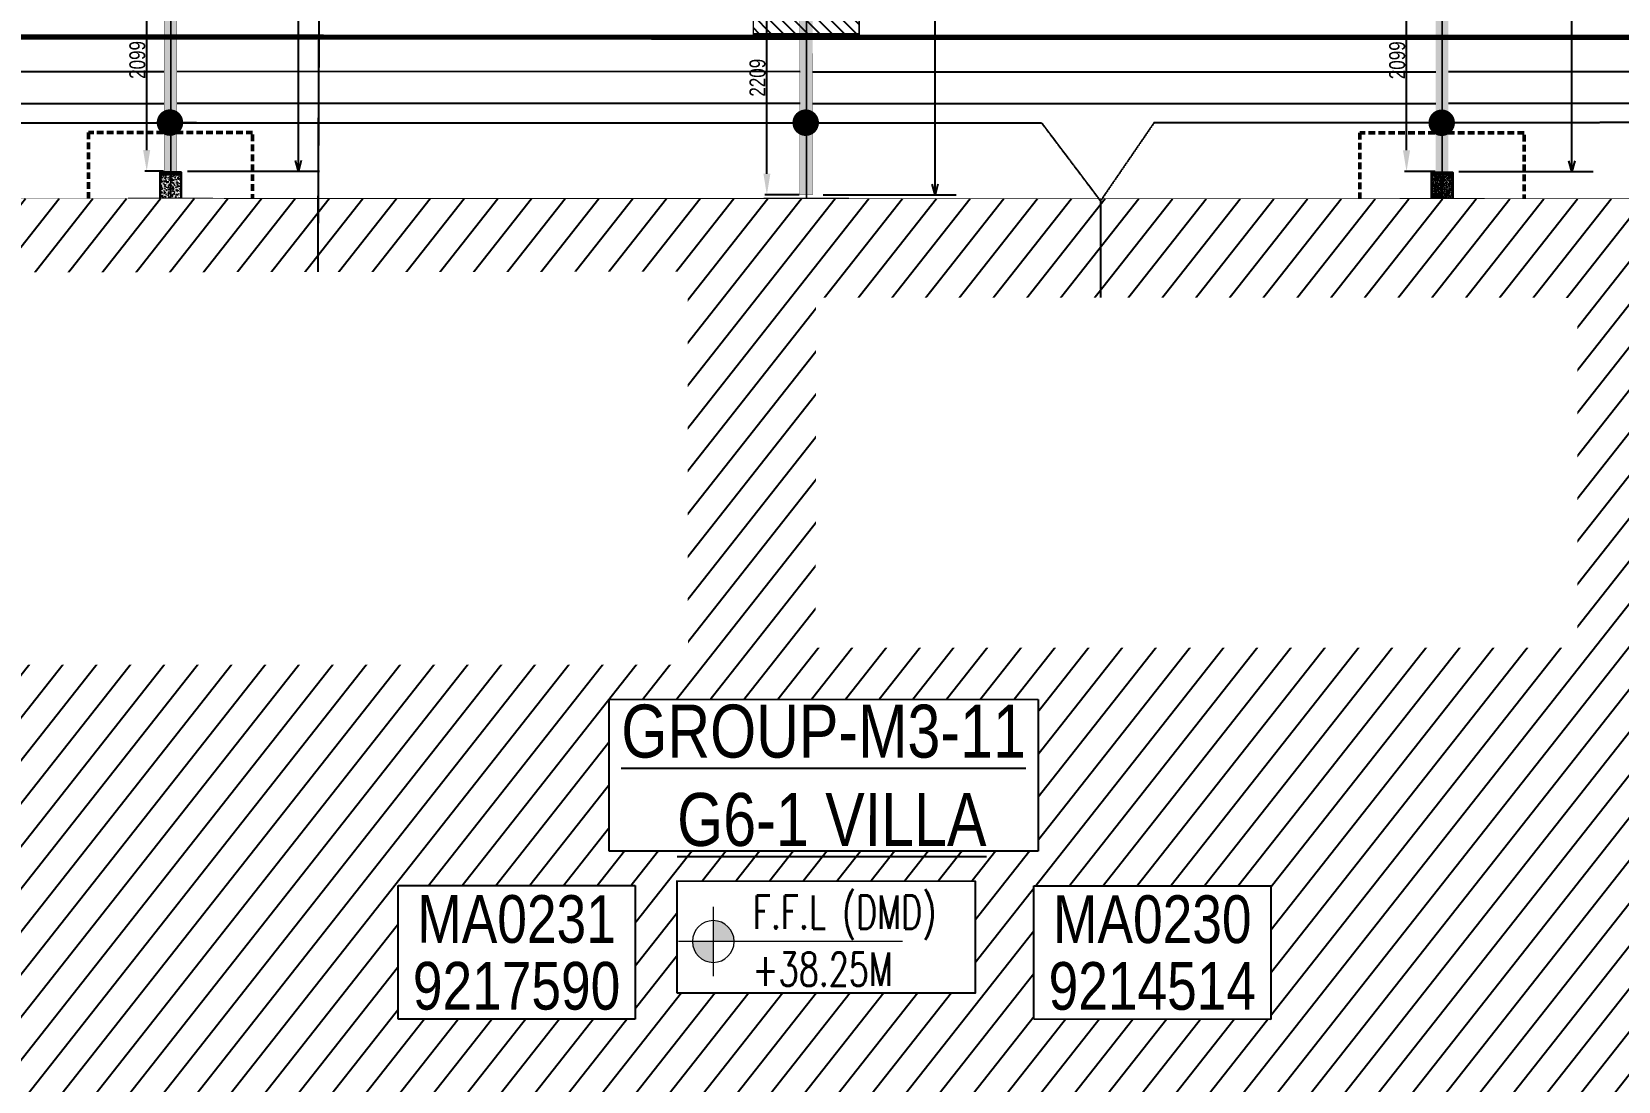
# Model space of a CAD drawing. Header units: centimetres. Extents: x -6122352 to 4157695, y -1694241 to 1947892.
# Drawn here: x 115896 to 130869, y -187620 to -177719 of the extents above; entities that cross this region are included whole.
import ezdxf
from ezdxf.xclip import XClip

# ---------------------------------------------------------------- set-up
doc = ezdxf.new("R2010")
doc.units = ezdxf.units.CM
doc.header["$MEASUREMENT"] = 0
doc.header["$XCLIPFRAME"] = 2
doc.header["$PDMODE"] = 66
doc.header["$PDSIZE"] = 100
for name, pattern in [('DASHED2', [0.375, 0.25, -0.125]), ('XR-AR-END-SETTING OUT PLAN$0$23261-XR-AR-SI-GF$0$HIDDEN', [0.375, 0.25, -0.125]), ('XR-AR-MID-SETTING OUT FOR MASTER$0$23585-XR-AR-MID-GROUND FLOOR$0$23261-XR-AR-SI-GF$0$HIDDEN', [0.375, 0.25, -0.125]), ('XR-AR-MID-SETTING OUT FOR MASTER$0$23585-XR-AR-MID-GROUND FLOOR$0$945-4P-1-101-GROUND FLOOR PLAN$0$XR-MIDDLE-GROUND FLOOR PLAN$0$HIDDEN', [9.525, 6.35, -3.175]), ('XR-AR-MID-SETTING OUT FOR MASTER$0$23585-XR-AR-MID-GROUND FLOOR$0$945-4P-1-101-GROUND FLOOR PLAN$0$XR-MIDDLE-GROUND FLOOR PLAN$0$HIDDEN2', [0.1875, 0.125, -0.0625])]:
    doc.linetypes.add(name, pattern=pattern)
for name, color, linetype in [('23585-XR-AR-BOUNDARY WALLS AND SETBACKS$0$setback', 7, 'XR-AR-END-SETTING OUT PLAN$0$23261-XR-AR-SI-GF$0$HIDDEN'), ('@MI-FOOTINGS', 7, 'Continuous'), ('@MI-REF LAYER', 7, 'Continuous'), ('@MI-TYPE-02', 6, 'Continuous'), ('B_TH_4', 7, 'Continuous'), ('XR-AR-MID-SETTING OUT FOR MASTER$0$23585-XR-AR-MID-GROUND FLOOR$0$A-Flor-Hral', 3, 'Continuous'), ('XR-AR-MID-SETTING OUT FOR MASTER$0$23585-XR-AR-MID-GROUND FLOOR$0$A-Flor-Strs', 1, 'Continuous'), ('XR-AR-MID-SETTING OUT FOR MASTER$0$23585-XR-AR-MID-GROUND FLOOR$0$G-SHAD-20', 251, 'Continuous'), ('XR-AR-MID-SETTING OUT FOR MASTER$0$23585-XR-AR-MID-GROUND FLOOR$0$GS-HATCH-FLOOR TILE', 251, 'Continuous'), ('Xref group 33-41$0$S-LEVELS', 2, 'Continuous'), ('Xref group 33-41$0$TYPICAL NEW PROFILE', 3, 'Continuous')]:
    doc.layers.add(name, color=color, linetype=linetype)
for name, color, linetype, lineweight in [('23585-XR-AR-DAMAC PLOT LIMITS$0$1-Mid units', 41, 'Continuous', 5), ('@ Foundations', 4, 'DASHED2', 50), ('A-ANNO-TEXT', 3, 'Continuous', 25), ('XR-AR-MID-SETTING OUT FOR MASTER$0$23585-XR-AR-MID-GROUND FLOOR$0$$A-GLAZ-WNDO', 232, 'Continuous', 9), ('XR-AR-MID-SETTING OUT FOR MASTER$0$23585-XR-AR-MID-GROUND FLOOR$0$$A-WALL', 1, 'Continuous', 5), ('XR-AR-MID-SETTING OUT FOR MASTER$0$23585-XR-AR-MID-GROUND FLOOR$0$A-DOOR-FULL', 1, 'Continuous', 9), ('XR-AR-MID-SETTING OUT FOR MASTER$0$23585-XR-AR-MID-GROUND FLOOR$0$A-EQUP-KITN-PLAN', 202, 'Continuous', 9), ('XR-AR-MID-SETTING OUT FOR MASTER$0$23585-XR-AR-MID-GROUND FLOOR$0$A-FLOR-OVHD', 9, 'XR-AR-MID-SETTING OUT FOR MASTER$0$23585-XR-AR-MID-GROUND FLOOR$0$23261-XR-AR-SI-GF$0$HIDDEN', 15), ('XR-AR-MID-SETTING OUT FOR MASTER$0$23585-XR-AR-MID-GROUND FLOOR$0$A-GLAZ-SILL', 8, 'Continuous', 5), ('XR-AR-MID-SETTING OUT FOR MASTER$0$23585-XR-AR-MID-GROUND FLOOR$0$A-GLAZ-WNDO', 232, 'Continuous', 9), ('XR-AR-MID-SETTING OUT FOR MASTER$0$23585-XR-AR-MID-GROUND FLOOR$0$A-WALL', 7, 'Continuous', 30), ('XR-AR-MID-SETTING OUT FOR MASTER$0$23585-XR-AR-MID-GROUND FLOOR$0$S-COLS', 51, 'Continuous', 40), ('Xref group 33-41$0$36-TAGLVL', 23, 'Continuous', 9)]:
    doc.layers.add(name, color=color, linetype=linetype, lineweight=lineweight)
doc.styles.add('JWC 1.50MM', font='GOTHIC.TTF', dxfattribs={"width": 0.8, "height": 1.5})
doc.styles.add('Schueco-BEMSTIL', font='isocpeur.ttf', dxfattribs={"width": 0.9})
doc.styles.add('Xref group 33-41$0$1710 X BOUNDARY WALL OPTION 1$0$Ariel', font='arial.ttf', dxfattribs={"width": 0.8})
doc.styles.add('Xref group 33-41$0$DLT_TEXT', font='romans.shx', dxfattribs={"width": 0.7})
doc.styles.add('Xref group 33-41$0$Overall SOP Plan$0$LAC-609-NG10-1-XREF-GRID-125SC$0$GRID-DIM-NO', font='arial.ttf', dxfattribs={"width": 0.8})
doc.dimstyles.new('JWC - 1.5', dxfattribs={"dimtxt": 1.5, "dimasz": 2, "dimexe": 0.18, "dimexo": 0.06, "dimgap": 0.09, "dimtad": 1, "dimtoh": 1, "dimdec": 0, "dimzin": 0, "dimdsep": 46, "dimtxsty": 'JWC 1.50MM', "dimcen": 0.09, "dimclrd": 1, "dimclre": 1, "dimclrt": 2, "dimadec": 0, "dimazin": 0, "dimtfac": 1, "dimtdec": 0, "dimtofl": 0, "dimtmove": 0, "dimatfit": 3, "dimfxl": 30, "dimtolj": 1, "dimtzin": 0, "dimarcsym": 0})
doc.dimstyles.new('MI- JWC-TXT-2.5 MM', dxfattribs={"dimscale": 1.5, "dimtxt": 2.5, "dimasz": 1, "dimexe": 2, "dimexo": 1, "dimgap": 1, "dimtad": 1, "dimdec": 0, "dimdsep": 46, "dimtxsty": 'Schueco-BEMSTIL', "dimblk": 'OPEN30', "dimcen": 0, "dimdle": 2, "dimclrd": 140, "dimclre": 8, "dimclrt": 40, "dimadec": 0, "dimazin": 2, "dimtfac": 1, "dimtdec": 0, "dimtix": 1, "dimtmove": 2, "dimatfit": 3, "dimldrblk": 'OPEN', "dimfxl": 2, "dimlwd": -1, "dimlwe": -1, "dimarcsym": 0})

# ---------------------------------------------------------------- blocks, each defined once
blk = doc.blocks.new('23585-XR-AR-BOUNDARY WALLS AND SETBACKS')
at = {"layer": '23585-XR-AR-BOUNDARY WALLS AND SETBACKS$0$setback', "ltscale": 40, "const_width": 0.05}
blk.add_lwpolyline([(496593.748, 2768854.25), (496597.903, 2768858.784), (496601.957, 2768863.208), (496606.01, 2768867.632), (496610.063, 2768872.055), (496614.117, 2768876.479), (496618.27, 2768881.012), (496632.647, 2768867.838), (496628.494, 2768863.305), (496624.441, 2768858.882), (496620.387, 2768854.458), (496616.334, 2768850.034), (496612.28, 2768845.61), (496608.125, 2768841.076)], close=True, dxfattribs=at)
blk = doc.blocks.new('A$C9d9485f6')
at = {"layer": 'A-ANNO-TEXT', "rotation": 312.4881850805905}
blk.add_blockref('23585-XR-AR-BOUNDARY WALLS AND SETBACKS', (-2377088.535, -1504219.252), dxfattribs=at)
blk = doc.blocks.new('23585-XR-AR-DAMAC PLOT LIMITS')
at = {"layer": '23585-XR-AR-DAMAC PLOT LIMITS$0$1-Mid units', "color": 251, "true_color": 0x636466}
for points in [[(496607.851, 2768874.082), (496611.905, 2768878.506), (496629.6, 2768862.292), (496625.547, 2768857.868)], [(496603.798, 2768869.659), (496607.851, 2768874.082), (496625.547, 2768857.868), (496621.493, 2768853.444)], [(496599.745, 2768865.235), (496603.798, 2768869.659), (496621.493, 2768853.444), (496617.44, 2768849.021)], [(496595.691, 2768860.811), (496599.745, 2768865.235), (496617.44, 2768849.021), (496613.386, 2768844.597)]]:
    blk.add_lwpolyline(points, close=True, dxfattribs=at)
blk = doc.blocks.new('A$Cf093b529')
at = {"layer": 'A-ANNO-TEXT'}
blk.add_blockref('23585-XR-AR-DAMAC PLOT LIMITS', (-495391.99, -2768603.442), dxfattribs=at)
blk = doc.blocks.new('XR-AR-MID-SETTING OUT FOR MASTER$0$23585-XR-AR-MID-GROUND FLOOR$0$945-4P-1-101-GROUND FLOOR PLAN$0$XR-MIDDLE-GROUND FLOOR PLAN$0$A$C69996ABC')
at = {"layer": 'XR-AR-MID-SETTING OUT FOR MASTER$0$23585-XR-AR-MID-GROUND FLOOR$0$A-FLOR-OVHD', "linetype": 'XR-AR-MID-SETTING OUT FOR MASTER$0$23585-XR-AR-MID-GROUND FLOOR$0$945-4P-1-101-GROUND FLOOR PLAN$0$XR-MIDDLE-GROUND FLOOR PLAN$0$HIDDEN2', "ltscale": 5}
for p, q in [((0, 0.9), (0.1, 0.9)), ((0, 0.9), (0, 0)), ((0, 0), (0.1, 0))]:
    blk.add_line(p, q, dxfattribs=at)
blk.add_lwpolyline([(0.1, 0.85), (0.25, 0.45), (0.1, 0.05)], dxfattribs=at)
at = {"layer": 'XR-AR-MID-SETTING OUT FOR MASTER$0$23585-XR-AR-MID-GROUND FLOOR$0$A-GLAZ-WNDO'}
for p, q in [((0.1, 0.85), (0.1, 0.9)), ((0.1, 0.9), (0.1, 0)), ((0.25, 0.9), (0.25, 0.85)), ((0.25, 0.85), (0.1, 0.85)), ((0.25, 0.85), (0.25, 0.05)), ((0.1, 0), (0.1, 0.05)), ((0.1, 0.05), (0.25, 0.05)), ((0.25, 0), (0.25, 0.05))]:
    blk.add_line(p, q, dxfattribs=at)
for points in [[(0.25, 0.9), (0.1, 0.9)], [(0.1, 0), (0.25, 0)]]:
    blk.add_lwpolyline(points, dxfattribs=at)
blk.add_lwpolyline([(0.25, 0.85), (0.25, 0.05), (0.2, 0.05), (0.2, 0.85)], close=True, dxfattribs=at)
blk = doc.blocks.new('XR-AR-MID-SETTING OUT FOR MASTER$0$23585-XR-AR-MID-GROUND FLOOR$0$945-4P-1-101-GROUND FLOOR PLAN$0$XR-MIDDLE-GROUND FLOOR PLAN$0$A$C446944C1')
at = {"layer": 'XR-AR-MID-SETTING OUT FOR MASTER$0$23585-XR-AR-MID-GROUND FLOOR$0$A-GLAZ-SILL', "color": 252}
blk.add_line((0, 0), (5.2, 0), dxfattribs=at)
for points in [[(2.208, -0.023), (2.208, -0.124), (2.094, -0.074), (2.208, -0.023)], [(2.992, -0.023), (2.992, -0.124), (3.106, -0.074), (2.992, -0.023)]]:
    blk.add_lwpolyline(points, dxfattribs=at)
at = {"layer": 'XR-AR-MID-SETTING OUT FOR MASTER$0$23585-XR-AR-MID-GROUND FLOOR$0$A-GLAZ-WNDO', "color": 252}
for p, q in [((5.2, 0.25), (0, 0.25)), ((0, 0.25), (0, 0)), ((0.05, 0.1), (0.05, 0.25)), ((1.285, 0.25), (1.285, 0.1)), ((1.335, 0.1), (1.335, 0.25)), ((3.865, 0.1), (3.865, 0.25)), ((3.915, 0.25), (3.915, 0.1)), ((5.15, 0.1), (5.15, 0.25)), ((5.2, 0.25), (5.2, 0)), ((0, 0.1), (2.6, 0.1)), ((5.2, 0.1), (2.6, 0.1))]:
    blk.add_line(p, q, dxfattribs=at)
for points in [[(1.285, 0.2), (0.05, 0.2)], [(3.915, 0.2), (5.15, 0.2)]]:
    blk.add_lwpolyline(points, dxfattribs=at)
for points in [[(1.225, 0.04), (1.305, 0.04), (1.305, 0.09), (1.225, 0.09)], [(2.52, 0.04), (1.305, 0.04), (1.305, 0.09), (2.52, 0.09)], [(2.6, 0.04), (2.52, 0.04), (2.52, 0.09), (2.6, 0.09)], [(2.6, 0.04), (2.68, 0.04), (2.68, 0.09), (2.6, 0.09)], [(2.68, 0.04), (3.895, 0.04), (3.895, 0.09), (2.68, 0.09)], [(3.975, 0.04), (3.895, 0.04), (3.895, 0.09), (3.975, 0.09)]]:
    blk.add_lwpolyline(points, close=True, dxfattribs=at)
blk = doc.blocks.new('XR-AR-MID-SETTING OUT FOR MASTER$0$23585-XR-AR-MID-GROUND FLOOR$0$945-4P-1-101-GROUND FLOOR PLAN$0$XR-MIDDLE-GROUND FLOOR PLAN$0$BREAK LINE1')
blk.add_lwpolyline([(648, -6, 0, 0, 0), (101, -6, 16.7, 16.7, 0), (38, -178, 16.7, 16.7, 0), (-87, 166, 16.7, 16.7, 0), (-149, -6, 0, 0, 0), (-912, -6, 0, 0, 0)], format="xyseb")
blk = doc.blocks.new('XR-AR-MID-SETTING OUT FOR MASTER$0$23585-XR-AR-MID-GROUND FLOOR$0$945-4P-1-101-GROUND FLOOR PLAN$0$XR-MIDDLE-GROUND FLOOR PLAN$0$WRFWF')
at = {"layer": 'XR-AR-MID-SETTING OUT FOR MASTER$0$23585-XR-AR-MID-GROUND FLOOR$0$A-FLOR-OVHD', "linetype": 'XR-AR-MID-SETTING OUT FOR MASTER$0$23585-XR-AR-MID-GROUND FLOOR$0$945-4P-1-101-GROUND FLOOR PLAN$0$XR-MIDDLE-GROUND FLOOR PLAN$0$HIDDEN', "ltscale": 0.1}
for p, q in [((9250, 14090), (9250, 9909)), ((10350, 14089), (9250, 14089)), ((10350, 13809), (9250, 13809)), ((10350, 13529), (9250, 13529)), ((10350, 13249), (9250, 13249)), ((10350, 12969), (9250, 12969)), ((10350, 12689), (9250, 12689)), ((10350, 12409), (9250, 12409)), ((10350, 12129), (9250, 12129)), ((10350, 11849), (9250, 11849)), ((10350, 11569), (9250, 11569)), ((10350, 11289), (9250, 11289)), ((10350, 11009), (9250, 11009)), ((10350, 11009), (10350, 9909)), ((10350, 9909), (9250, 9909))]:
    blk.add_line(p, q, dxfattribs=at)
blk.add_lwpolyline([(10350, 14370), (10350, 11009)], dxfattribs=at)
blk = doc.blocks.new('XR-AR-MID-SETTING OUT FOR MASTER$0$23585-XR-AR-MID-GROUND FLOOR$0$945-4P-1-101-GROUND FLOOR PLAN$0$XR-MIDDLE-GROUND FLOOR PLAN$0$ASDASDASD')
blk.add_wipeout([(-42428, 24502), (-42278, 24502), (-42278, 24052), (-42428, 24052)])
blk.add_hatch(color=256).paths.add_polyline_path([(-42428, 24502), (-42278, 24502), (-42428, 24052)])
for p, q in [((-42278, 24502), (-42428, 24502)), ((-42428, 24502), (-42428, 24052)), ((-42428, 24052), (-42278, 24502)), ((-42278, 24052), (-42278, 24502)), ((-42428, 24052), (-42278, 24052))]:
    blk.add_line(p, q)
blk = doc.blocks.new('*U130')
for points in [[(91, 0), (41, 0), (41, 1021), (91, 1021)], [(0, 0), (38, 0), (38, -50), (50, -50), (50, -122), (0, -122)], [(1100, 0), (1062, 0), (1062, -50), (1050, -50), (1050, -122), (1100, -122)]]:
    blk.add_lwpolyline(points, close=True)
at = {"color": 8, "linetype": 'XR-AR-MID-SETTING OUT FOR MASTER$0$23585-XR-AR-MID-GROUND FLOOR$0$945-4P-1-101-GROUND FLOOR PLAN$0$XR-MIDDLE-GROUND FLOOR PLAN$0$HIDDEN2'}
blk.add_arc((41, 0), 1021, 0, 90, dxfattribs=at)
at = {"layer": 'XR-AR-MID-SETTING OUT FOR MASTER$0$23585-XR-AR-MID-GROUND FLOOR$0$A-GLAZ-SILL', "linetype": 'XR-AR-MID-SETTING OUT FOR MASTER$0$23585-XR-AR-MID-GROUND FLOOR$0$945-4P-1-101-GROUND FLOOR PLAN$0$XR-MIDDLE-GROUND FLOOR PLAN$0$HIDDEN2', "ltscale": 3}
blk.add_lwpolyline([(0, 0), (1100, 0), (1100, -122), (0, -122)], close=True, dxfattribs=at)
blk = doc.blocks.new('XR-AR-MID-SETTING OUT FOR MASTER$0$23585-XR-AR-MID-GROUND FLOOR$0$A$C08698786')
at = {"layer": 'XR-AR-MID-SETTING OUT FOR MASTER$0$23585-XR-AR-MID-GROUND FLOOR$0$S-COLS', "color": 252, "lineweight": 30}
for points in [[(5900, 19473), (5900, 18773), (6100, 18773), (6100, 19473)], [(-100, 18728), (-100, 17728), (100, 17728), (100, 18728)], [(-100, 16145), (-100, 14945), (100, 14945), (100, 16145)], [(5900, 15688), (5900, 14688), (6100, 14688), (6100, 15688)]]:
    blk.add_lwpolyline(points, close=True, dxfattribs=at)
blk = doc.blocks.new('XR-AR-MID-SETTING OUT FOR MASTER')
h = blk.add_hatch()
h.set_pattern_fill('AR-CONC', color=8, scale=0.2, angle=90)
h.set_pattern_definition([(140, (-1262400.084, -115249.566), (3.1878171, 36.4369338), [3.81, -41.91]), (85, (-1262400.084, -115249.566), (-38.211369, -7.0486843), [3.048, -33.5281168]), (190.4514447, (-1262399.82, -115246.53), (-35.0235504, 29.3882494), [3.2380018, -35.6180489]), (136.1842, (-1262410.244, -115249.566), (8.4084656, 54.2158082), [5.715, -62.865]), (186.6355576, (-1262409.543, -115245.05), (-49.485225, 47.4808268), [4.8570046, -53.4271216]), (81.184151, (-1262410.244, -115249.566), (-49.485225, 47.4808268), [4.5719934, -50.2919464]), (111, (-1262407.704, -115244.486), (20.45303964, 30.32287825), [3.81, -41.91]), (56, (-1262407.704, -115244.486), (-36.8375932, 12.3604057), [3.048, -33.528]), (161.451445, (-1262406, -115241.96), (-16.3845538, 42.6832839), [3.2380018, -35.6179875]), (127.5, (-1262400.084, -115249.566), (-16.91100777, 0.61772065), [0, -33.1216, 0, -34.036, 0, -33.655]), (97.5, (-1262400.084, -115249.566), (-20.03611496, 13.3639325), [0, -19.4056, 0, -32.3596, 0, -12.827]), (57.5, (-1262400.084, -115260.894), (1.1457488, 27.11811903), [0, -12.7, 0, -39.624, 0, -52.578]), (47.5, (-1262400.084, -115265.974), (-5.0852982, 29.62583628), [0, -16.51, 0, -26.3144, 0, -37.338])])
h.paths.add_polyline_path([(6000, 19703), (5900, 19703), (5900, 19473), (6000, 19473)])
h.paths.add_polyline_path([(6100, 19703), (6000, 19703), (6000, 19473), (6100, 19473)])
for points in [[(6100, 19703), (6100, 19723), (5900, 19723), (5900, 19703)], [(5900, 19473), (5900, 19703), (6100, 19703), (6100, 19473)]]:
    blk.add_lwpolyline(points)
at = {"layer": 'XR-AR-MID-SETTING OUT FOR MASTER$0$23585-XR-AR-MID-GROUND FLOOR$0$A-EQUP-KITN-PLAN', "color": 8}
for p, q in [((3900, 15203), (5500, 15203)), ((3900, 14953), (3900, 15203)), ((5500, 14953), (5500, 15203)), ((3500, 14253), (5300, 14253)), ((5300, 12103), (5300, 14253)), ((4405, 12103), (5300, 12103)), ((4405, 11503), (4405, 12103))]:
    blk.add_line(p, q, dxfattribs=at)
at = {"layer": 'XR-AR-MID-SETTING OUT FOR MASTER$0$23585-XR-AR-MID-GROUND FLOOR$0$A-Flor-Hral', "color": 8}
blk.add_lwpolyline([(100, 14903), (2090, 14903), (2090, 14853), (100, 14853)], dxfattribs=at)
at = {"layer": 'XR-AR-MID-SETTING OUT FOR MASTER$0$23585-XR-AR-MID-GROUND FLOOR$0$A-FLOR-OVHD', "color": 8, "linetype": 'XR-AR-MID-SETTING OUT FOR MASTER$0$23585-XR-AR-MID-GROUND FLOOR$0$23261-XR-AR-SI-GF$0$HIDDEN', "ltscale": 5}
for p, q in [((5500, 14953), (3900, 14953)), ((3900, 14853), (5500, 14853)), ((5580, 12103), (5580, 14853)), ((3400, 14153), (3400, 12203)), ((3500, 12203), (3500, 14153)), ((5900, 12003), (5400, 11503)), ((5400, 12003), (5900, 11503))]:
    blk.add_line(p, q, dxfattribs=at)
blk.add_lwpolyline([(2750, 12003), (3250, 12003), (3250, 11503), (2750, 11503)], close=True, dxfattribs=at)
for points in [[(2750, 12003), (3250, 11503)], [(2750, 11503), (3250, 12003)]]:
    blk.add_lwpolyline(points, dxfattribs=at)
at = {"layer": 'XR-AR-MID-SETTING OUT FOR MASTER$0$23585-XR-AR-MID-GROUND FLOOR$0$A-Flor-Strs', "color": 8}
for p, q in [((60, 20673), (5940, 20673)), ((60, 20373), (5940, 20373)), ((2040, 14953), (100, 14953)), ((1200, 14953), (1200, 14903)), ((1200, 14853), (1200, 13953)), ((1480, 14953), (1480, 14903)), ((1480, 14853), (1480, 13953)), ((1760, 14953), (1760, 14903)), ((1760, 14853), (1760, 13953)), ((2040, 14953), (2040, 14903)), ((2040, 14853), (2040, 13953)), ((1100, 13853), (100, 13853)), ((1200, 13853), (1200, 13573)), ((1480, 13903), (1480, 13853)), ((1760, 13903), (1760, 13853)), ((2040, 13903), (2040, 13853)), ((1100, 13573), (100, 13573)), ((1200, 13573), (1150, 13573))]:
    blk.add_line(p, q, dxfattribs=at)
blk.add_lwpolyline([(1200, 13903), (1200, 13853), (1150, 13853)], dxfattribs=at)
at = {"layer": 'XR-AR-MID-SETTING OUT FOR MASTER$0$23585-XR-AR-MID-GROUND FLOOR$0$A-Flor-Strs', "color": 8, "const_width": 15}
blk.add_lwpolyline([(455, 13685), (650, 13573), (845, 13685)], dxfattribs=at)
at = {"layer": 'XR-AR-MID-SETTING OUT FOR MASTER$0$23585-XR-AR-MID-GROUND FLOOR$0$A-Flor-Strs', "color": 8}
blk.add_circle((2040, 14403), 45, dxfattribs=at)
at = {"layer": 'XR-AR-MID-SETTING OUT FOR MASTER$0$23585-XR-AR-MID-GROUND FLOOR$0$A-WALL', "color": 8}
for points in [[(100, 19473), (400, 19473), (400, 19223), (100, 19223)], [(5900, 19473), (6100, 19473), (6100, 5500), (5900, 5500), (5900, 14853), (5500, 14853), (5500, 14953), (5900, 14953)], [(5600, 19473), (5900, 19473), (5900, 19223), (5600, 19223)], [(3900, 14853), (3900, 14953), (3400, 14953), (3400, 14153), (3500, 14153), (3500, 14853)], [(3400, 12203), (3500, 12203), (3500, 11503), (4400, 11503), (4400, 11253), (3650, 11253), (3650, 11028), (3400, 11028)]]:
    blk.add_lwpolyline(points, close=True, dxfattribs=at)
for points in [[(3500, 14853), (3400, 14853)], [(5700, 12003), (5900, 12003), (5900, 12103), (5300, 12103), (5300, 11503), (5300, 11503), (5300, 11253), (5900, 11253), (5900, 11503), (5400, 11503), (5400, 12003), (5700, 12003)]]:
    blk.add_lwpolyline(points, dxfattribs=at)
at = {"layer": 'XR-AR-MID-SETTING OUT FOR MASTER$0$23585-XR-AR-MID-GROUND FLOOR$0$$A-GLAZ-WNDO', "color": 8, "xscale": -1000, "yscale": 1000, "zscale": 1000}
blk.add_blockref('XR-AR-MID-SETTING OUT FOR MASTER$0$23585-XR-AR-MID-GROUND FLOOR$0$945-4P-1-101-GROUND FLOOR PLAN$0$XR-MIDDLE-GROUND FLOOR PLAN$0$A$C446944C1', (5600, 19223), dxfattribs=at)
at = {"layer": 'XR-AR-MID-SETTING OUT FOR MASTER$0$23585-XR-AR-MID-GROUND FLOOR$0$$A-GLAZ-WNDO', "color": 8, "xscale": 1000.000000000049, "yscale": 1000.000000000049, "zscale": 1000.000000000049, "rotation": 90}
blk.add_blockref('XR-AR-MID-SETTING OUT FOR MASTER$0$23585-XR-AR-MID-GROUND FLOOR$0$945-4P-1-101-GROUND FLOOR PLAN$0$XR-MIDDLE-GROUND FLOOR PLAN$0$A$C69996ABC', (5300, 11253), dxfattribs=at)
at = {"layer": 'XR-AR-MID-SETTING OUT FOR MASTER$0$23585-XR-AR-MID-GROUND FLOOR$0$$A-WALL', "color": 8}
blk.add_blockref('XR-AR-MID-SETTING OUT FOR MASTER$0$23585-XR-AR-MID-GROUND FLOOR$0$945-4P-1-101-GROUND FLOOR PLAN$0$XR-MIDDLE-GROUND FLOOR PLAN$0$WRFWF', (-9150, -797), dxfattribs=at)
at = {"layer": 'XR-AR-MID-SETTING OUT FOR MASTER$0$23585-XR-AR-MID-GROUND FLOOR$0$A-DOOR-FULL', "color": 8, "xscale": 0.8181820445283869, "yscale": 0.8181820445283869, "zscale": 0.8181820445283869, "rotation": 90}
blk.add_blockref('*U130', (2100, 11150), dxfattribs=at)
at = {"layer": 'XR-AR-MID-SETTING OUT FOR MASTER$0$23585-XR-AR-MID-GROUND FLOOR$0$A-FLOR-OVHD', "color": 8, "linetype": 'XR-AR-MID-SETTING OUT FOR MASTER$0$23585-XR-AR-MID-GROUND FLOOR$0$23261-XR-AR-SI-GF$0$HIDDEN', "ltscale": 5, "xscale": -0.9999999999999997, "rotation": 194.2810957359752}
blk.add_blockref('XR-AR-MID-SETTING OUT FOR MASTER$0$23585-XR-AR-MID-GROUND FLOOR$0$945-4P-1-101-GROUND FLOOR PLAN$0$XR-MIDDLE-GROUND FLOOR PLAN$0$BREAK LINE1', (675, 13433), dxfattribs=at)
at = {"layer": 'XR-AR-MID-SETTING OUT FOR MASTER$0$23585-XR-AR-MID-GROUND FLOOR$0$G-SHAD-20', "color": 8}
blk.add_blockref('XR-AR-MID-SETTING OUT FOR MASTER$0$23585-XR-AR-MID-GROUND FLOOR$0$945-4P-1-101-GROUND FLOOR PLAN$0$XR-MIDDLE-GROUND FLOOR PLAN$0$ASDASDASD', (44478, -10850), dxfattribs=at)
at = {"layer": 'XR-AR-MID-SETTING OUT FOR MASTER$0$23585-XR-AR-MID-GROUND FLOOR$0$A-Flor-Hral', "color": 8}
blk.add_lwpolyline([(1150, 13560), (1150, 13903), (2090, 13903), (2090, 13953), (1100, 13953), (1100, 13548)], dxfattribs=at)
at = {"layer": 'XR-AR-MID-SETTING OUT FOR MASTER$0$23585-XR-AR-MID-GROUND FLOOR$0$A-Flor-Strs', "color": 8}
blk.add_lwpolyline([(650, 13573), (650, 14403), (2040, 14403)], dxfattribs=at)
at = {"layer": 'XR-AR-MID-SETTING OUT FOR MASTER$0$23585-XR-AR-MID-GROUND FLOOR$0$A-WALL', "color": 8}
for points in [[(100, 19473), (-100, 19473), (-100, 5500), (100, 5500), (100, 8850), (1100, 8850), (1100, 8950), (100, 8950), (100, 10950), (2100, 10950), (2100, 9950), (2200, 9950), (2200, 11150), (2100, 11150), (2100, 11050), (100, 11050)], [(2200, 13653), (2200, 13653), (2200, 13853), (1200, 13853), (1200, 13753), (1850, 13753), (1850, 13103), (2100, 13103), (2100, 12653), (1950, 12653), (1950, 12552), (2100, 12552), (2100, 12050), (2200, 12050), (2200, 13203), (2050, 13203), (2050, 13653), (2200, 13653)], [(1950, 13203), (2000, 13203), (2000, 13653), (1950, 13653)]]:
    blk.add_lwpolyline(points, close=True, dxfattribs=at)
at = {"layer": 'XR-AR-MID-SETTING OUT FOR MASTER$0$23585-XR-AR-MID-GROUND FLOOR$0$GS-HATCH-FLOOR TILE', "color": 8}
blk.add_blockref('XR-AR-MID-SETTING OUT FOR MASTER$0$23585-XR-AR-MID-GROUND FLOOR$0$A$C08698786', (0, 0), dxfattribs=at)
blk = doc.blocks.new('MID UNIT')
at = {"xscale": 0.001, "yscale": 0.001, "zscale": 0.001}
blk.add_blockref('XR-AR-MID-SETTING OUT FOR MASTER', (0, 0), dxfattribs=at)
blk = doc.blocks.new('TH_4')
blk.add_blockref('MID UNIT', (495802.305, 2769130.514))
at = {"xscale": -1}
blk.add_blockref('MID UNIT', (495826.305, 2769130.514), dxfattribs=at)
blk.add_blockref('MID UNIT', (495814.305, 2769130.514), dxfattribs=at)
blk.add_blockref('MID UNIT', (495814.305, 2769130.514))
blk = doc.blocks.new('23585-XR-AR-MALDIVE-3$0$TH_4')
at = {"layer": 'B_TH_4', "xscale": 1.000039184446315, "yscale": 1.000039184446315, "zscale": 1.000039184446315}
blk.add_blockref('TH_4', (-19.427, -108.507), dxfattribs=at)
at = {"layer": '@ Foundations', "linetype": 'DASHED2', "ltscale": 0.25}
for points in [[(495807.53, 2769148.562), (495809.08, 2769148.562), (495809.08, 2769150.612), (495807.53, 2769150.612)], [(495819.53, 2769148.562), (495821.08, 2769148.562), (495821.08, 2769150.612), (495819.53, 2769150.612)], [(495813.281, 2769147.567), (495815.331, 2769147.567), (495815.331, 2769149.917), (495813.281, 2769149.917)], [(495812.956, 2769144.71), (495815.656, 2769144.71), (495815.656, 2769147.21), (495812.956, 2769147.21)], [(495807.33, 2769144.433), (495809.28, 2769144.433), (495809.28, 2769146.983), (495807.33, 2769146.983)], [(495819.33, 2769144.433), (495821.28, 2769144.433), (495821.28, 2769146.983), (495819.33, 2769146.983)], [(495807.13, 2769139.687), (495809.48, 2769139.687), (495809.48, 2769142.637), (495807.13, 2769142.637)], [(495819.13, 2769139.687), (495821.48, 2769139.687), (495821.48, 2769142.637), (495819.13, 2769142.637)]]:
    blk.add_lwpolyline(points, close=True, dxfattribs=at)
blk = doc.blocks.new('Xref group 33-41$0$LVL  ATTR')
at = {"color": 7}
blk.add_wipeout([(-0.337, 0.384), (1.897, 0.384), (1.897, -0.45), (-0.337, -0.45)], dxfattribs=at)
at = {"layer": 'Xref group 33-41$0$36-TAGLVL', "extrusion": (-4.88814e-07, 1.40652e-17, 1)}
h = blk.add_hatch(color=252, dxfattribs=at)
h.paths.add_polyline_path([(-0.065, 0.156, 0.414214), (-0.222, 0), (-0.065, 0)])
h.paths.add_polyline_path([(0.091, 0), (-0.065, 0), (-0.065, -0.156, 0.414214)])
for p, q in [((-0.065, -0.26), (-0.065, 0.26)), ((1.351, 0, 0), (-0.325, 0, 0))]:
    blk.add_line(p, q, dxfattribs=at)
blk.add_circle((-0.065, 0, 0), 0.156, dxfattribs=at)
at = {"layer": 'Xref group 33-41$0$S-LEVELS', "color": 1}
blk.add_lwpolyline([(-0.337, 0.384), (1.897, 0.384), (1.897, -0.45), (-0.337, -0.45)], close=True, dxfattribs=at)
at = {"layer": 'Xref group 33-41$0$TYPICAL NEW PROFILE', "color": 3, "style": 'Xref group 33-41$0$DLT_TEXT', "width": 0.7}
for tag, p in [('+0.00M', (0.241, 0.067, 0)), ('S.S.L', (0.241, -0.345, 0))]:
    blk.add_attdef(tag, p, '', height=0.25, dxfattribs=at)
blk = doc.blocks.new('_Dot')
at = {"color": 0, "linetype": 'ByBlock', "lineweight": -2}
blk.add_line((-0.5, 0), (-1, 0), dxfattribs=at)
at = {"color": 0, "linetype": 'ByBlock', "const_width": 0.5}
blk.add_lwpolyline([(-0.25, 0, 1), (0.25, 0, 1)], format="xyb", close=True, dxfattribs=at)
blk = doc.blocks.new('_Open30')
at = {"color": 0, "linetype": 'ByBlock', "lineweight": -2}
for p, q in [((-1, 0.27), (0, 0)), ((0, 0), (-1, -0.27)), ((0, 0), (-1, 0))]:
    blk.add_line(p, q, dxfattribs=at)
blk = doc.blocks.new('*D3674')
at = {"layer": '@MI-TYPE-02', "color": 8, "transparency": 16777216}
for p, q in [((-8542, -261), (-8542, -1507)), ((-4354, -262), (-4354, -1507))]:
    blk.add_line(p, q, dxfattribs=at)
at = {"layer": '@MI-TYPE-02', "color": 140, "transparency": 16777216}
blk.add_line((-8442, -1307), (-4454, -1307), dxfattribs=at)
at = {"layer": 'Defpoints', "color": 0, "transparency": 16777216}
for p in [(-8542, -161), (-4354, -162), (-4354, -1307)]:
    blk.add_point(p, dxfattribs=at)
at = {"layer": '@MI-TYPE-02', "color": 140, "transparency": 16777216, "xscale": 100, "yscale": 100, "zscale": 100}
for p, rotation in [((-8542, -1307), 179.9983766928187), ((-4354, -1307), 359.9983766928187)]:
    blk.add_blockref('_Open30', p, dxfattribs=dict(at, rotation=rotation))
at = {"layer": '@MI-TYPE-02', "color": 40, "transparency": 16777216, "insert": (-6448, -1082), "char_height": 250, "attachment_point": 5, "rotation": 359.9984, "style": 'Schueco-BEMSTIL'}
blk.add_mtext('4188', dxfattribs=at)
blk = doc.blocks.new('_Open')
at = {"color": 0, "linetype": 'ByBlock', "lineweight": -2}
for p, q in [((-1, 0.2), (0, 0)), ((-1, -0.2), (0, 0)), ((0, 0), (-1, 0))]:
    blk.add_line(p, q, dxfattribs=at)
blk = doc.blocks.new('*D3683')
at = {"layer": '@MI-TYPE-02', "color": 8, "transparency": 16777216}
for p, q in [((-8542, -12261), (-8542, -13526)), ((-4354, -12260), (-4354, -13526))]:
    blk.add_line(p, q, dxfattribs=at)
at = {"layer": '@MI-TYPE-02', "color": 140, "transparency": 16777216}
blk.add_line((-8442, -13326), (-4454, -13326), dxfattribs=at)
at = {"layer": 'Defpoints', "color": 0, "transparency": 16777216}
for p in [(-8542, -12161), (-4354, -12160), (-4354, -13326)]:
    blk.add_point(p, dxfattribs=at)
at = {"layer": '@MI-TYPE-02', "color": 140, "transparency": 16777216, "xscale": 100, "yscale": 100, "zscale": 100}
for p, rotation in [((-8542, -13326), 179.9983766928187), ((-4354, -13326), 359.9983766928187)]:
    blk.add_blockref('_Open30', p, dxfattribs=dict(at, rotation=rotation))
at = {"layer": '@MI-TYPE-02', "color": 40, "transparency": 16777216, "insert": (-6448, -13101), "char_height": 250, "attachment_point": 5, "rotation": 359.9984, "style": 'Schueco-BEMSTIL'}
blk.add_mtext('4188', dxfattribs=at)
blk = doc.blocks.new('*D3678')
at = {"layer": '@MI-TYPE-02', "color": 8, "transparency": 16777216}
for p, q in [((-8764, -6260), (-8764, -7516)), ((-4346, -6262), (-4346, -7516))]:
    blk.add_line(p, q, dxfattribs=at)
at = {"layer": '@MI-TYPE-02', "color": 140, "transparency": 16777216}
blk.add_line((-8664, -7316), (-4446, -7316), dxfattribs=at)
at = {"layer": 'Defpoints', "color": 0, "transparency": 16777216}
for p in [(-8764, -6160), (-4346, -6162), (-4346, -7316)]:
    blk.add_point(p, dxfattribs=at)
at = {"layer": '@MI-TYPE-02', "color": 140, "transparency": 16777216, "xscale": 100, "yscale": 100, "zscale": 100}
for p, rotation in [((-8764, -7316), 179.9983766928187), ((-4346, -7316), 359.9983766928187)]:
    blk.add_blockref('_Open30', p, dxfattribs=dict(at, rotation=rotation))
at = {"layer": '@MI-TYPE-02', "color": 40, "transparency": 16777216, "insert": (-6544, -7091), "char_height": 250, "attachment_point": 5, "rotation": 359.9984, "style": 'Schueco-BEMSTIL'}
blk.add_mtext('4418', dxfattribs=at)
blk = doc.blocks.new('T2-SINGLE FOOTING')
at = {"layer": '@MI-FOOTINGS', "transparency": 33554679}
h = blk.add_hatch(dxfattribs=at)
h.set_pattern_fill('ANSI31', color=8, scale=650)
h.paths.add_polyline_path([(-700, 500), (700, 500), (700, -500), (-700, -500)])
at = {"layer": '@MI-FOOTINGS', "color": 62, "const_width": 15}
blk.add_lwpolyline([(-700, 500), (700, 500), (700, -500), (-700, -500)], close=True, dxfattribs=at)
at = {"layer": '@MI-FOOTINGS', "color": 30}
blk.add_point((0, 0), dxfattribs=at)
blk = doc.blocks.new('*D3675')
at = {"color": 1, "lineweight": -2, "transparency": 16777216}
for p, q in [((-8542, -35), (-8542, 142)), ((-8342, 124), (-6643, 124)), ((-6443, -95), (-6443, 142))]:
    blk.add_line(p, q, dxfattribs=at)
at = {"color": 1, "transparency": 16777216}
for points in [[(-8342, 158), (-8342, 91), (-8542, 124)], [(-6643, 158), (-6643, 91), (-6443, 124)]]:
    blk.add_solid(points, dxfattribs=at)
at = {"layer": 'Defpoints', "color": 0, "transparency": 16777216}
for p in [(-6443, 124), (-8542, -41), (-6443, -101)]:
    blk.add_point(p, dxfattribs=at)
at = {"color": 2, "transparency": 16777216, "insert": (-7492, 212), "char_height": 150, "attachment_point": 5, "style": 'JWC 1.50MM'}
blk.add_mtext('\\A1;2099', dxfattribs=at)
blk = doc.blocks.new('*D3679')
at = {"color": 1, "lineweight": -2, "transparency": 16777216}
for p, q in [((-8764, -6034), (-8764, -5711)), ((-8564, -5729), (-6755, -5729)), ((-6555, -6035), (-6555, -5711))]:
    blk.add_line(p, q, dxfattribs=at)
at = {"color": 1, "transparency": 16777216}
for points in [[(-8564, -5696), (-8564, -5762), (-8764, -5729)], [(-6755, -5696), (-6755, -5762), (-6555, -5729)]]:
    blk.add_solid(points, dxfattribs=at)
at = {"layer": 'Defpoints', "color": 0, "transparency": 16777216}
for p in [(-6555, -5729), (-8764, -6040), (-6555, -6041)]:
    blk.add_point(p, dxfattribs=at)
at = {"color": 2, "transparency": 16777216, "insert": (-7659, -5641), "char_height": 150, "attachment_point": 5, "style": 'JWC 1.50MM'}
blk.add_mtext('\\A1;2209', dxfattribs=at)
blk = doc.blocks.new('*D3684')
at = {"color": 1, "lineweight": -2, "transparency": 16777216}
for p, q in [((-8542, -12035), (-8542, -11748)), ((-8342, -11766), (-6643, -11766)), ((-6443, -12094), (-6443, -11748))]:
    blk.add_line(p, q, dxfattribs=at)
at = {"color": 1, "transparency": 16777216}
for points in [[(-8342, -11732), (-8342, -11799), (-8542, -11766)], [(-6643, -11732), (-6643, -11799), (-6443, -11766)]]:
    blk.add_solid(points, dxfattribs=at)
at = {"layer": 'Defpoints', "color": 0, "transparency": 16777216}
for p in [(-6443, -11766), (-8542, -12041), (-6443, -12100)]:
    blk.add_point(p, dxfattribs=at)
at = {"color": 2, "transparency": 16777216, "insert": (-7493, -11678), "char_height": 150, "attachment_point": 5, "style": 'JWC 1.50MM'}
blk.add_mtext('\\A1;2099', dxfattribs=at)
blk = doc.blocks.new('G6-Partition Walls')
at = {"layer": '@MI-TYPE-02'}
h = blk.add_hatch(color=256, dxfattribs=at)
h.dxf.hatch_style = 1
h.paths.add_polyline_path([(-8541.8, -40.9), (-8541.9, -160.9), (-4353.6, -161.9), (-4353.6, -41.9)])
h.paths.add_polyline_path([(-8763.6, -6040.1), (-8763.6, -6160.1), (-4345.5, -6161.7), (-4345.5, -6041.7)])
h.paths.add_polyline_path([(-8542.2, -12160.6), (-8542.2, -12040.6), (-4353.9, -12039.9), (-4353.9, -12159.9)])
h.paths.add_polyline_path([(-8463.2, -18160.8), (-8463.2, -18040.8), (-4346.7, -18040), (-4346.7, -18160)])
at = {"layer": '@MI-TYPE-02', "const_width": 2.5}
for points in [[(-8541.8, -40.9), (-8541.9, -160.9), (-4353.6, -161.9), (-4353.6, -41.9)], [(-8763.6, -6040.1), (-8763.6, -6160.1), (-4345.5, -6161.7), (-4345.5, -6041.7)], [(-8542.2, -12160.6), (-8542.2, -12040.6), (-4353.9, -12039.9), (-4353.9, -12159.9)]]:
    blk.add_lwpolyline(points, close=True, dxfattribs=at)
blk.add_blockref('T2-SINGLE FOOTING', (-6544.1, -6100.9))
at = {"color": 94}
for base, p1, p2, picture, middle in [((-6442.7, 124.3), (-8541.8, -40.9), (-6442.7, -101.4), '*D3675', (-7492.3, 212.1)), ((-6554.5, -5728.9), (-8763.6, -6040.1), (-6554.5, -6040.9), '*D3679', (-7659.1, -5641.1)), ((-6443.1, -11765.6), (-8542.2, -12040.6), (-6443.1, -12100.2), '*D3684', (-7492.6, -11677.8))]:
    dim = blk.add_linear_dim(base=base, p1=p1, p2=p2, dimstyle='JWC - 1.5', dxfattribs=at)
    dim.commit()
    dim.dimension.update_dxf_attribs({"geometry": picture, "text_midpoint": middle})
at = {"layer": '@MI-TYPE-02'}
for base, p1, p2, picture, middle in [((-4353.6, -1307.3), (-8541.9, -160.9), (-4353.6, -161.9), '*D3674', (-6447.8, -1082.2)), ((-4353.9, -13326.2), (-8542.2, -12160.6), (-4353.9, -12159.9), '*D3683', (-6448.1, -13101.1))]:
    dim = blk.add_linear_dim(base=base, p1=p1, p2=p2, angle=179.99838, dimstyle='MI- JWC-TXT-2.5 MM', dxfattribs=at)
    dim.commit()
    dim.dimension.update_dxf_attribs({"geometry": picture, "text_midpoint": middle})
dim = blk.add_linear_dim(base=(-4345.6, -7316), p1=(-8763.6, -6160.1), p2=(-4345.5, -6161.7), angle=179.99838, dimstyle='MI- JWC-TXT-2.5 MM', dxfattribs=at)
dim.commit()
dim.dimension.update_dxf_attribs({"geometry": '*D3678', "text_midpoint": (-6544.1, -7315.9), "dimtype": 160})

msp = doc.modelspace()

# ---------------------------------------------------------------- block references
at = {"layer": '@MI-REF LAYER', "xscale": 1000, "yscale": 1000, "zscale": 1000}
msp.add_blockref('A$C9d9485f6', (-23958.95046, 48155.57226), dxfattribs=at)
at = {"layer": '@MI-REF LAYER', "xscale": 1000, "yscale": 1000, "zscale": 1000, "rotation": 312.4882903633292}
msp.add_blockref('A$Cf093b529', (-891608.73293, 539022.72011), dxfattribs=at)

# ---------------------------------------------------------------- next in the draw order: block references
at = {"layer": '@MI-REF LAYER'}
ref = msp.add_blockref('23585-XR-AR-MALDIVE-3$0$TH_4', (-496200594.91888, -2769238010.65776), dxfattribs=dict(at, xscale=1000, yscale=1000, zscale=1000, rotation=359.9894579927457))
XClip(ref).set_block_clipping_path([(495793.2129440373, 2769130.5118746869), (495793.2151333401, 2769154.4527085768), (495802.2924758582, 2769154.4001012277), (495808.2924773204, 2769154.406963835), (495814.292345406, 2769154.4139737505), (495820.2921942999, 2769154.4207010698), (495826.2923302837, 2769154.4274163703), (495835.2531786934, 2769154.4537565196), (495835.2507460304, 2769130.5139004989)])

# ---------------------------------------------------------------- next in the draw order: block references
at = {"layer": '@MI-REF LAYER', "extrusion": (7.32549e-12, 6.92406e-09, 1), "xscale": -250, "yscale": 250, "zscale": 250, "rotation": 359.8945074393388}
for p in [(117200.20763, -178576.19009, -22.46146), (123199.98512, -178577.07283, -22.46146)]:
    msp.add_blockref('_Dot', p, dxfattribs=at)
at = {"layer": '@MI-REF LAYER', "extrusion": (6.45836e-15, 6.92407e-09, 1), "xscale": 250, "yscale": 250, "zscale": 250, "rotation": 0.04482159039698196}
msp.add_blockref('_Dot', (129202.36174, -178577.80936, -22.46146), dxfattribs=at)

# ---------------------------------------------------------------- next in the draw order: wipeouts: each hides what was drawn before it
at = {"color": 10}
msp.add_wipeout([(141350.48661, -193268.34145), (141351.12394, -178994.51004), (135102.74947, -178989.93418), (135102.77709, -179294.75786), (111301.34285, -179292.23632), (111301.36116, -178992.65777), (105051.25007, -178992.27587), (105050.84168, -193266.12347), (141350.48634, -193272.80224)], dxfattribs=at).dxf.layer = '@MI-REF LAYER'

# ---------------------------------------------------------------- next in the draw order: hatches: boundary and pattern name
at = {"layer": '@MI-REF LAYER', "transparency": 33554508}
h = msp.add_hatch(dxfattribs=at)
h.set_pattern_fill('ANSI31', color=256, scale=2000, angle=186.72236)
h.paths.add_polyline_path([(141350.48634, -193272.80215), (141352.90655, -178994.51012), (135102.74633, -178994.23105), (135102.52622, -179294.78804), (111301.59379, -179292.23634), (111301.66041, -178992.67396), (105051.25007, -178992.29201), (105050.76712, -193266.12346)])

# ---------------------------------------------------------------- next in the draw order: linework, layer by layer
at = {"layer": '@MI-REF LAYER', "color": 1, "const_width": 20}
msp.add_lwpolyline([(102171.48374, -174791.72693), (105651.5658, -177190.18921), (118608.1753, -177219.94833), (118596.30009, -179990.42396), (118608.1753, -177219.94833), (141090.01161, -177280.73488), (144100.29654, -174797.0613)], dxfattribs=at)
at = {"layer": '@MI-REF LAYER', "linetype": 'DASHED2', "extrusion": (1.72695e-12, -7.46019e-09, 1)}
for points, elevation in [([(111201.45944, -178576.67117), (125425.05281, -178578.32689), (125981.76396, -179315.17009)], -22.45889), ([(135201.4771, -178575.54818), (126487.06267, -178578.08975), (125981.76396, -179315.17009)], -22.45889), ([(125981.76396, -179315.17009), (125981.98398, -180502.13221)], -22.4589)]:
    msp.add_lwpolyline(points, dxfattribs=dict(at, elevation=elevation))
at = {"layer": '@MI-REF LAYER', "const_width": 5}
msp.add_lwpolyline([(141350.48634, -193272.80215), (141352.90655, -178994.51012), (135102.74633, -178994.23105), (135102.52622, -179294.78804), (111301.59379, -179292.23634), (111301.66041, -178992.67396), (105051.25007, -178992.29201), (105050.76712, -193266.12346)], close=True, dxfattribs=at)

# ---------------------------------------------------------------- next in the draw order: block references
at = {"layer": '@MI-TYPE-02', "rotation": 89.9898100330467}
msp.add_blockref('G6-Partition Walls', (117106.21089, -170493.08045), dxfattribs=at)

# ---------------------------------------------------------------- next in the draw order: block references
at = {"layer": '@MI-REF LAYER', "color": 7}
ref = msp.add_blockref('Xref group 33-41$0$LVL  ATTR', (122409.55553, -186301.88105, -0.00055), dxfattribs=dict(at, xscale=-1261.776681587609, yscale=1261.776681587609, zscale=1261.776681587609, rotation=179.9884608329828))
ref.add_attrib('S.S.L', 'F.F.L (DMD)', (122701.23534, -186181.73383, -0.18189), dxfattribs={"layer": 'Xref group 33-41$0$TYPICAL NEW PROFILE', "color": 3, "height": 315.4441704, "rotation": 359.988464023, "style": 'Xref group 33-41$0$DLT_TEXT', "width": 0.7})
ref.add_attrib('+0.00M', '+38.25M ', (122698.45614, -186720.93527, -0.18189), dxfattribs={"layer": 'Xref group 33-41$0$TYPICAL NEW PROFILE', "color": 3, "height": 315.44417, "rotation": 359.988464023, "style": 'Xref group 33-41$0$DLT_TEXT', "width": 0.7})

# ---------------------------------------------------------------- next in the draw order: texts
at = {"layer": '@MI-REF LAYER', "color": 3, "insert": (121394.91041, -184066.64335, 118.18606), "char_height": 500, "width": 3948.5325215, "attachment_point": 1, "rotation": 359.987798822, "style": 'Xref group 33-41$0$1710 X BOUNDARY WALL OPTION 1$0$Ariel', "bg_fill": 19, "box_fill_scale": 1.1, "bg_fill_color": 256, "bg_fill_transparency": 0}
msp.add_mtext('\\pxqc;{\\LGROUP-M3-11  G6-1 VILLA}', dxfattribs=at)
at = {"layer": '@MI-REF LAYER', "color": 7, "char_height": 450, "width": 2056.8768806, "attachment_point": 1, "rotation": 359.988032973, "line_spacing_factor": 0.839439, "style": 'Xref group 33-41$0$Overall SOP Plan$0$LAC-609-NG10-1-XREF-GRID-125SC$0$GRID-DIM-NO', "bg_fill": 19, "box_fill_scale": 1.2, "bg_fill_color": 256, "bg_fill_transparency": 0}
for s, insert in [('\\pxqc;MA0231\\P9217590', (119443.23522, -185864.29819)), ('\\pxqc;MA0230 9214514', (125443.07357, -185866.09943))]:
    msp.add_mtext(s, dxfattribs=dict(at, insert=insert))

# ---------------------------------------------------------------- next in the draw order: wipeouts: each hides what was drawn before it
msp.add_wipeout([(115114.83127, -179989.7526), (122084.31816, -179991.09659), (122083.60465, -183691.09652), (115114.11777, -183689.75253)]).dxf.layer = '@MI-REF LAYER'
at = {"color": 6}
msp.add_wipeout([(123296.18746, -180227.97724), (130481.91107, -180229.42442), (130481.24614, -183531.01327), (123295.52253, -183529.56609)], dxfattribs=at).translate(0, 0, -20.73481).dxf.layer = '@MI-REF LAYER'

# ---------------------------------------------------------------- next in the draw order: wipeouts: each hides what was drawn before it
at = {"color": 10}
msp.add_wipeout([(115118.52336, -183689.75076), (122088.00691, -183682.79617), (122084.31482, -179982.79801), (115114.83127, -179989.7526), (115118.52336, -183689.75075)], dxfattribs=at).dxf.layer = '@MI-REF LAYER'

doc.saveas('drawing.dxf')
